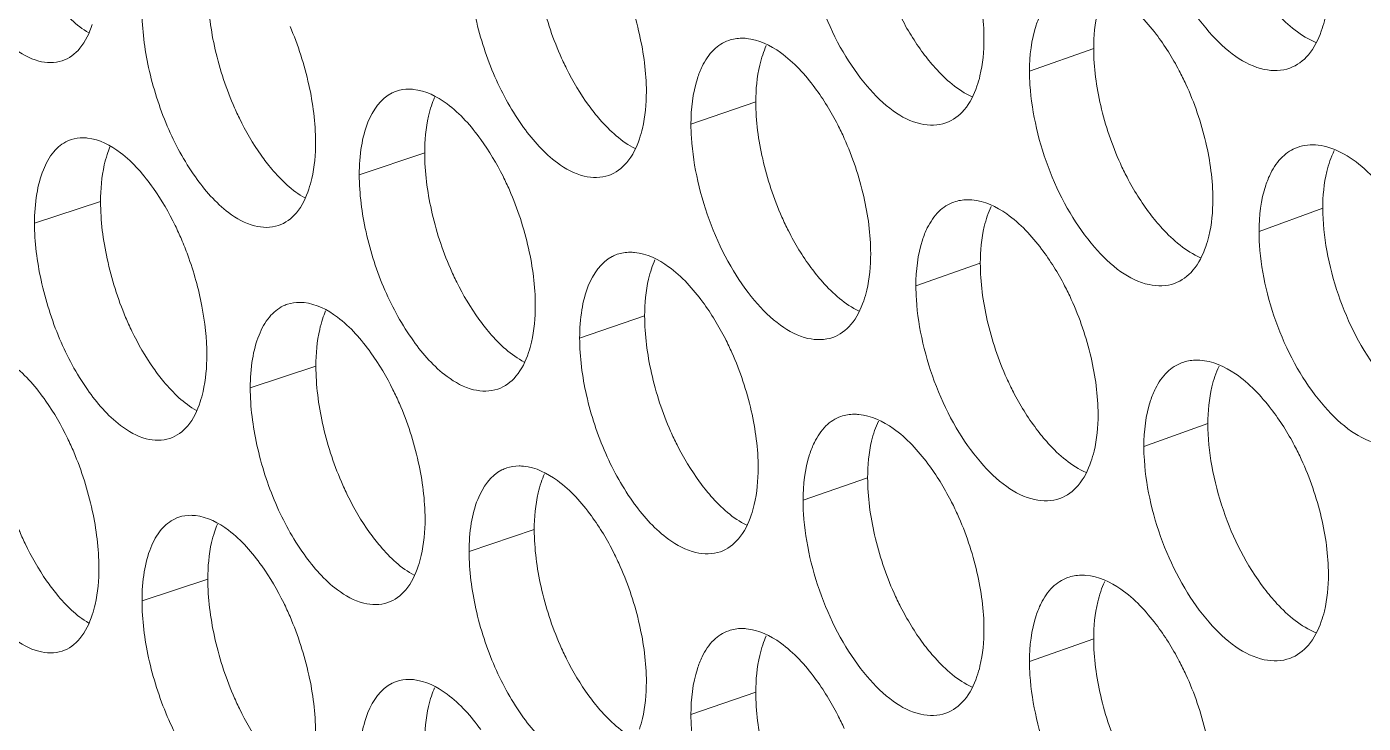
# Model space of a CAD drawing. Header units: millimetres. Extents: x 1177 to 4147, y 93 to 2194.
# Drawn here: x 2508.45 to 2526.29, y 892 to 901.29 of the extents above; entities that cross this region are included whole.
import ezdxf

# ---------------------------------------------------------------- set-up
doc = ezdxf.new("R2010")
doc.units = ezdxf.units.MM
doc.header["$LTSCALE"] = 0.1
doc.layers.get('0').update_dxf_attribs({"lineweight": 13})
doc.layers.add('标注', color=251, linetype='Continuous', lineweight=9)

# ---------------------------------------------------------------- blocks, each defined once
blk = doc.blocks.new('02')
at = {"layer": '标注'}
for p, q in [((4372.971, 878.419), (4371.748, 877.985)), ((4366.53, 877.401), (4365.294, 876.976)), ((4366.53, 877.401), (4365.294, 876.976)), ((4360.218, 876.429), (4358.971, 876.012)), ((4354.039, 875.5), (4352.78, 875.092)), ((4377.338, 875.373), (4376.123, 874.933)), ((4370.81, 874.325), (4369.582, 873.894)), ((4370.81, 874.325), (4369.582, 873.894)), ((4364.411, 873.322), (4363.172, 872.9)), ((4358.144, 872.364), (4356.893, 871.951)), ((4375.148, 871.268), (4373.928, 870.832)), ((4375.148, 871.268), (4373.928, 870.832)), ((4368.662, 870.236), (4367.431, 869.807)), ((4362.307, 869.248), (4361.064, 868.829)), ((4356.084, 868.305), (4354.829, 867.894)), ((4372.971, 867.169), (4371.748, 866.735)), ((4366.53, 866.151), (4365.294, 865.726))]:
    blk.add_line(p, q, dxfattribs=at)
for centre, radius, start, end in [((4359.904, 876.943), 0.699, 108.5345, 115.9025), ((4353.688, 876.045), 0.67, 108.0096, 114.2633), ((4355.89, 875.838), 1.814, 157.2003, 162.034), ((4350.072, 872.425), 5.992, 20.0336, 23.1528), ((4364.121, 873.816), 0.718, 108.8885, 116.9547), ((4357.817, 872.889), 0.689, 108.3587, 115.3644), ((4362.005, 869.752), 0.708, 108.7111, 116.4326), ((4355.745, 868.84), 0.68, 108.1838, 114.818), ((4359.904, 865.693), 0.699, 108.5345, 115.9025)]:
    blk.add_arc(centre, radius, start, end, dxfattribs=at)
for points, knots in [([(4374.063, 880.994), (4374.195, 880.43), (4374.509, 879.626), (4375.131, 878.745), (4375.493, 878.396), (4375.683, 878.264)], [0, 0, 0, 0, 0.538094, 0.785773, 1, 1, 1, 1]), ([(4370.88, 878.598), (4370.88, 878.963), (4370.775, 879.718), (4370.534, 880.439), (4370.373, 880.793)], [0, 0, 0, 0, 0.483972, 1, 1, 1, 1]), ([(4362.307, 880.498), (4362.307, 880.132), (4362.409, 879.377), (4362.643, 878.654), (4362.799, 878.297)], [0, 0, 0, 0, 0.484262, 1, 1, 1, 1]), ([(4362.307, 880.498), (4362.307, 880.132), (4362.409, 879.377), (4362.643, 878.654), (4362.799, 878.297)], [0, 0, 0, 0, 0.484262, 1, 1, 1, 1]), ([(4361.064, 880.079), (4361.064, 879.713), (4361.166, 878.957), (4361.515, 877.88), (4362.038, 876.941), (4362.498, 876.421), (4362.749, 876.237)], [0, 0, 0, 0, 0.254669, 0.526003, 0.783257, 1, 1, 1, 1]), ([(4361.064, 880.079), (4361.064, 879.713), (4361.166, 878.957), (4361.515, 877.88), (4362.038, 876.941), (4362.498, 876.421), (4362.749, 876.237)], [0, 0, 0, 0, 0.254669, 0.526003, 0.783257, 1, 1, 1, 1]), ([(4364.444, 877.595), (4364.444, 877.961), (4364.34, 878.716), (4364.104, 879.438), (4363.947, 879.794)], [0, 0, 0, 0, 0.484088, 1, 1, 1, 1]), ([(4364.444, 877.595), (4364.444, 877.961), (4364.34, 878.716), (4364.104, 879.438), (4363.947, 879.794)], [0, 0, 0, 0, 0.484088, 1, 1, 1, 1]), ([(4367.563, 879.969), (4367.692, 879.405), (4368, 878.599), (4368.609, 877.713), (4368.965, 877.361), (4369.151, 877.228)], [0, 0, 0, 0, 0.539288, 0.786761, 1, 1, 1, 1]), ([(4356.084, 879.555), (4356.084, 879.189), (4356.183, 878.433), (4356.412, 877.708), (4356.565, 877.35)], [0, 0, 0, 0, 0.484378, 1, 1, 1, 1]), ([(4374.16, 878.692), (4373.969, 878.944), (4373.59, 879.358), (4373.059, 879.608), (4372.82, 879.627)], [0, 0, 0, 0, 0.568222, 1, 1, 1, 1]), ([(4377.31, 878.747), (4377.333, 878.812), (4377.418, 879.105), (4377.446, 879.412), (4377.446, 879.647)], [0, 0, 0, 0, 0.228067, 1, 1, 1, 1]), ([(4353.01, 879.523), (4353.072, 879.435), (4353.3, 879.132), (4353.577, 878.857), (4353.813, 878.718)], [0, 0, 0, 0, 0.28193, 1, 1, 1, 1]), ([(4369.165, 879.288), (4369.204, 879.2), (4369.364, 878.866), (4369.558, 878.548), (4369.722, 878.328)], [0, 0, 0, 0, 0.259343, 1, 1, 1, 1]), ([(4373.106, 879.319), (4373.083, 879.254), (4372.999, 878.961), (4372.971, 878.654), (4372.971, 878.419)], [0, 0, 0, 0, 0.227704, 1, 1, 1, 1]), ([(4376.229, 879.368), (4376.303, 879.271), (4376.579, 878.94), (4376.924, 878.651), (4377.209, 878.531)], [0, 0, 0, 0, 0.284248, 1, 1, 1, 1]), ([(4354.829, 879.144), (4354.829, 878.778), (4354.929, 878.022), (4355.269, 876.944), (4355.781, 876.001), (4356.232, 875.478), (4356.479, 875.291)], [0, 0, 0, 0, 0.255252, 0.52708, 0.784259, 1, 1, 1, 1]), ([(4371.968, 879.09), (4371.931, 879.016), (4371.791, 878.664), (4371.748, 878.279), (4371.748, 877.985)], [0, 0, 0, 0, 0.22018, 1, 1, 1, 1]), ([(4353.305, 878.182), (4353.437, 878.225), (4353.698, 878.425), (4353.828, 878.714), (4353.881, 878.876)], [0, 0, 0, 0, 0.448356, 1, 1, 1, 1]), ([(4358.138, 876.637), (4358.138, 877.003), (4358.037, 877.758), (4357.806, 878.482), (4357.651, 878.84)], [0, 0, 0, 0, 0.484204, 1, 1, 1, 1]), ([(4366.013, 878.572), (4365.907, 878.536), (4365.697, 878.398), (4365.563, 878.19), (4365.507, 878.075)], [0, 0, 0, 0, 0.466707, 1, 1, 1, 1]), ([(4366.013, 878.572), (4365.907, 878.536), (4365.697, 878.398), (4365.563, 878.19), (4365.507, 878.075)], [0, 0, 0, 0, 0.466707, 1, 1, 1, 1]), ([(4366.348, 878.61), (4366.319, 878.613), (4366.207, 878.618), (4366.092, 878.6), (4366.013, 878.572)], [0, 0, 0, 0, 0.258691, 1, 1, 1, 1]), ([(4366.348, 878.61), (4366.319, 878.613), (4366.207, 878.618), (4366.092, 878.6), (4366.013, 878.572)], [0, 0, 0, 0, 0.258691, 1, 1, 1, 1]), ([(4367.658, 877.667), (4367.471, 877.918), (4367.104, 878.332), (4366.583, 878.588), (4366.348, 878.61)], [0, 0, 0, 0, 0.570063, 1, 1, 1, 1]), ([(4367.658, 877.667), (4367.471, 877.918), (4367.104, 878.332), (4366.583, 878.588), (4366.348, 878.61)], [0, 0, 0, 0, 0.570063, 1, 1, 1, 1]), ([(4370.746, 877.699), (4370.769, 877.764), (4370.852, 878.057), (4370.88, 878.363), (4370.88, 878.598)], [0, 0, 0, 0, 0.227639, 1, 1, 1, 1]), ([(4374.73, 877.735), (4374.689, 877.823), (4374.525, 878.156), (4374.327, 878.473), (4374.16, 878.692)], [0, 0, 0, 0, 0.259052, 1, 1, 1, 1]), ([(4376.713, 878.045), (4376.848, 878.094), (4377.113, 878.295), (4377.254, 878.585), (4377.31, 878.747)], [0, 0, 0, 0, 0.457514, 1, 1, 1, 1]), ([(4352.372, 878.434), (4352.517, 878.322), (4352.81, 878.148), (4353.164, 878.136), (4353.305, 878.182)], [0, 0, 0, 0, 0.552941, 1, 1, 1, 1]), ([(4362.799, 878.297), (4362.838, 878.209), (4362.995, 877.874), (4363.185, 877.554), (4363.346, 877.333)], [0, 0, 0, 0, 0.259611, 1, 1, 1, 1]), ([(4362.799, 878.297), (4362.838, 878.209), (4362.995, 877.874), (4363.185, 877.554), (4363.346, 877.333)], [0, 0, 0, 0, 0.259611, 1, 1, 1, 1]), ([(4366.661, 878.3), (4366.639, 878.235), (4366.557, 877.942), (4366.53, 877.636), (4366.53, 877.401)], [0, 0, 0, 0, 0.22728, 1, 1, 1, 1]), ([(4366.661, 878.3), (4366.639, 878.235), (4366.557, 877.942), (4366.53, 877.636), (4366.53, 877.401)], [0, 0, 0, 0, 0.22728, 1, 1, 1, 1]), ([(4369.722, 878.328), (4369.793, 878.233), (4370.056, 877.909), (4370.382, 877.622), (4370.654, 877.497)], [0, 0, 0, 0, 0.283758, 1, 1, 1, 1]), ([(4372.971, 878.419), (4372.971, 878.054), (4373.077, 877.298), (4373.319, 876.578), (4373.48, 876.224)], [0, 0, 0, 0, 0.484071, 1, 1, 1, 1]), ([(4375.683, 878.264), (4375.845, 878.152), (4376.176, 877.983), (4376.559, 877.989), (4376.713, 878.045)], [0, 0, 0, 0, 0.547253, 1, 1, 1, 1]), ([(4365.507, 878.075), (4365.471, 878.001), (4365.335, 877.65), (4365.294, 877.269), (4365.294, 876.976)], [0, 0, 0, 0, 0.219714, 1, 1, 1, 1]), ([(4365.507, 878.075), (4365.471, 878.001), (4365.335, 877.65), (4365.294, 877.269), (4365.294, 876.976)], [0, 0, 0, 0, 0.219714, 1, 1, 1, 1]), ([(4371.748, 877.985), (4371.748, 877.898), (4371.761, 877.532), (4371.819, 877.169), (4371.882, 876.897)], [0, 0, 0, 0, 0.237569, 1, 1, 1, 1]), ([(4359.598, 877.572), (4359.381, 877.466), (4359.133, 877.096), (4358.996, 876.537), (4358.971, 876.194), (4358.971, 876.012)], [0, 0, 0, 0, 0.415426, 0.686428, 1, 1, 1, 1]), ([(4360.004, 877.639), (4359.976, 877.642), (4359.867, 877.647), (4359.758, 877.631), (4359.681, 877.606)], [0, 0, 0, 0, 0.258783, 1, 1, 1, 1]), ([(4361.287, 876.686), (4361.104, 876.938), (4360.746, 877.353), (4360.235, 877.615), (4360.004, 877.639)], [0, 0, 0, 0, 0.572175, 1, 1, 1, 1]), ([(4364.312, 876.697), (4364.334, 876.762), (4364.416, 877.055), (4364.444, 877.361), (4364.444, 877.595)], [0, 0, 0, 0, 0.227216, 1, 1, 1, 1]), ([(4364.312, 876.697), (4364.334, 876.762), (4364.416, 877.055), (4364.444, 877.361), (4364.444, 877.595)], [0, 0, 0, 0, 0.227216, 1, 1, 1, 1]), ([(4368.216, 876.705), (4368.177, 876.793), (4368.016, 877.127), (4367.822, 877.446), (4367.658, 877.667)], [0, 0, 0, 0, 0.259321, 1, 1, 1, 1]), ([(4368.216, 876.705), (4368.177, 876.793), (4368.016, 877.127), (4367.822, 877.446), (4367.658, 877.667)], [0, 0, 0, 0, 0.259321, 1, 1, 1, 1]), ([(4370.154, 876.999), (4370.289, 877.047), (4370.553, 877.247), (4370.691, 877.537), (4370.746, 877.699)], [0, 0, 0, 0, 0.455161, 1, 1, 1, 1]), ([(4375.243, 875.542), (4375.243, 875.907), (4375.137, 876.662), (4374.892, 877.381), (4374.73, 877.735)], [0, 0, 0, 0, 0.483896, 1, 1, 1, 1]), ([(4356.565, 877.35), (4356.603, 877.262), (4356.757, 876.926), (4356.943, 876.605), (4357.101, 876.382)], [0, 0, 0, 0, 0.259878, 1, 1, 1, 1]), ([(4360.347, 877.327), (4360.325, 877.262), (4360.245, 876.969), (4360.218, 876.663), (4360.218, 876.429)], [0, 0, 0, 0, 0.22686, 1, 1, 1, 1]), ([(4363.346, 877.333), (4363.413, 877.24), (4363.663, 876.924), (4363.971, 876.641), (4364.229, 876.51)], [0, 0, 0, 0, 0.283164, 1, 1, 1, 1]), ([(4363.346, 877.333), (4363.413, 877.24), (4363.663, 876.924), (4363.971, 876.641), (4364.229, 876.51)], [0, 0, 0, 0, 0.283164, 1, 1, 1, 1]), ([(4366.53, 877.401), (4366.53, 877.036), (4366.633, 876.28), (4366.87, 875.558), (4367.028, 875.202)], [0, 0, 0, 0, 0.484186, 1, 1, 1, 1]), ([(4366.53, 877.401), (4366.53, 877.036), (4366.633, 876.28), (4366.87, 875.558), (4367.028, 875.202)], [0, 0, 0, 0, 0.484186, 1, 1, 1, 1]), ([(4369.151, 877.228), (4369.309, 877.115), (4369.629, 876.945), (4370.004, 876.946), (4370.154, 876.999)], [0, 0, 0, 0, 0.548694, 1, 1, 1, 1]), ([(4365.294, 876.976), (4365.294, 876.889), (4365.307, 876.523), (4365.364, 876.159), (4365.426, 875.887)], [0, 0, 0, 0, 0.237501, 1, 1, 1, 1]), ([(4365.294, 876.976), (4365.294, 876.889), (4365.307, 876.523), (4365.364, 876.159), (4365.426, 875.887)], [0, 0, 0, 0, 0.237501, 1, 1, 1, 1]), ([(4371.882, 876.897), (4372.013, 876.333), (4372.325, 875.529), (4372.943, 874.646), (4373.303, 874.295), (4373.491, 874.164)], [0, 0, 0, 0, 0.538492, 0.786102, 1, 1, 1, 1]), ([(4353.413, 876.656), (4353.311, 876.61), (4353.114, 876.448), (4352.922, 876.087), (4352.804, 875.622), (4352.78, 875.277), (4352.78, 875.092)], [0, 0, 0, 0, 0.190641, 0.415947, 0.685903, 1, 1, 1, 1]), ([(4353.791, 876.712), (4353.764, 876.715), (4353.66, 876.721), (4353.554, 876.707), (4353.481, 876.683)], [0, 0, 0, 0, 0.25889, 1, 1, 1, 1]), ([(4355.047, 875.75), (4354.868, 876.003), (4354.52, 876.418), (4354.018, 876.686), (4353.791, 876.712)], [0, 0, 0, 0, 0.574346, 1, 1, 1, 1]), ([(4358.009, 875.74), (4358.031, 875.805), (4358.111, 876.097), (4358.138, 876.403), (4358.138, 876.637)], [0, 0, 0, 0, 0.226796, 1, 1, 1, 1]), ([(4361.834, 875.721), (4361.795, 875.809), (4361.638, 876.144), (4361.447, 876.464), (4361.287, 876.686)], [0, 0, 0, 0, 0.259589, 1, 1, 1, 1]), ([(4363.726, 875.999), (4363.86, 876.045), (4364.123, 876.245), (4364.258, 876.535), (4364.312, 876.697)], [0, 0, 0, 0, 0.452702, 1, 1, 1, 1]), ([(4363.726, 875.999), (4363.86, 876.045), (4364.123, 876.245), (4364.258, 876.535), (4364.312, 876.697)], [0, 0, 0, 0, 0.452702, 1, 1, 1, 1]), ([(4368.72, 874.509), (4368.72, 874.874), (4368.616, 875.629), (4368.376, 876.35), (4368.216, 876.705)], [0, 0, 0, 0, 0.484011, 1, 1, 1, 1]), ([(4368.72, 874.509), (4368.72, 874.874), (4368.616, 875.629), (4368.376, 876.35), (4368.216, 876.705)], [0, 0, 0, 0, 0.484011, 1, 1, 1, 1]), ([(4376.855, 876.534), (4376.749, 876.496), (4376.54, 876.359), (4376.404, 876.155), (4376.347, 876.042)], [0, 0, 0, 0, 0.470447, 1, 1, 1, 1]), ([(4378.566, 875.652), (4378.435, 875.821), (4378.17, 876.118), (4377.724, 876.446), (4377.275, 876.604), (4376.979, 876.579), (4376.855, 876.534)], [0, 0, 0, 0, 0.313876, 0.582158, 0.805693, 1, 1, 1, 1]), ([(4354.165, 876.397), (4354.143, 876.332), (4354.065, 876.039), (4354.039, 875.734), (4354.039, 875.5)], [0, 0, 0, 0, 0.226444, 1, 1, 1, 1]), ([(4357.101, 876.382), (4357.164, 876.293), (4357.401, 875.984), (4357.691, 875.705), (4357.935, 875.57)], [0, 0, 0, 0, 0.282461, 1, 1, 1, 1]), ([(4360.218, 876.429), (4360.218, 876.063), (4360.319, 875.307), (4360.551, 874.584), (4360.707, 874.226)], [0, 0, 0, 0, 0.484301, 1, 1, 1, 1]), ([(4362.749, 876.237), (4362.902, 876.125), (4363.212, 875.953), (4363.579, 875.949), (4363.726, 875.999)], [0, 0, 0, 0, 0.550215, 1, 1, 1, 1]), ([(4362.749, 876.237), (4362.902, 876.125), (4363.212, 875.953), (4363.579, 875.949), (4363.726, 875.999)], [0, 0, 0, 0, 0.550215, 1, 1, 1, 1]), ([(4373.48, 876.224), (4373.52, 876.136), (4373.683, 875.803), (4373.88, 875.485), (4374.046, 875.266)], [0, 0, 0, 0, 0.259163, 1, 1, 1, 1]), ([(4377.474, 876.274), (4377.451, 876.208), (4377.366, 875.915), (4377.338, 875.608), (4377.338, 875.373)], [0, 0, 0, 0, 0.227989, 1, 1, 1, 1]), ([(4358.971, 876.012), (4358.971, 875.646), (4359.072, 874.89), (4359.418, 873.813), (4359.938, 872.873), (4360.395, 872.352), (4360.644, 872.167)], [0, 0, 0, 0, 0.254863, 0.526363, 0.783591, 1, 1, 1, 1]), ([(4376.347, 876.042), (4376.309, 875.967), (4376.166, 875.615), (4376.123, 875.229), (4376.123, 874.933)], [0, 0, 0, 0, 0.220518, 1, 1, 1, 1]), ([(4355.582, 874.781), (4355.544, 874.869), (4355.391, 875.205), (4355.204, 875.527), (4355.047, 875.75)], [0, 0, 0, 0, 0.259857, 1, 1, 1, 1]), ([(4357.429, 875.044), (4357.562, 875.088), (4357.824, 875.288), (4357.956, 875.578), (4358.009, 875.74)], [0, 0, 0, 0, 0.450132, 1, 1, 1, 1]), ([(4362.327, 873.521), (4362.327, 873.886), (4362.225, 874.642), (4361.99, 875.364), (4361.834, 875.721)], [0, 0, 0, 0, 0.484127, 1, 1, 1, 1]), ([(4365.426, 875.887), (4365.554, 875.323), (4365.859, 874.517), (4366.464, 873.629), (4366.817, 873.276), (4367.003, 873.143)], [0, 0, 0, 0, 0.539686, 0.787091, 1, 1, 1, 1]), ([(4365.426, 875.887), (4365.554, 875.323), (4365.859, 874.517), (4366.464, 873.629), (4366.817, 873.276), (4367.003, 873.143)], [0, 0, 0, 0, 0.539686, 0.787091, 1, 1, 1, 1]), ([(4354.039, 875.5), (4354.039, 875.134), (4354.138, 874.378), (4354.365, 873.653), (4354.517, 873.294)], [0, 0, 0, 0, 0.484416, 1, 1, 1, 1]), ([(4370.307, 875.492), (4370.2, 875.454), (4369.991, 875.318), (4369.857, 875.111), (4369.8, 874.997)], [0, 0, 0, 0, 0.468263, 1, 1, 1, 1]), ([(4370.307, 875.492), (4370.2, 875.454), (4369.991, 875.318), (4369.857, 875.111), (4369.8, 874.997)], [0, 0, 0, 0, 0.468263, 1, 1, 1, 1]), ([(4370.651, 875.533), (4370.621, 875.535), (4370.505, 875.54), (4370.388, 875.52), (4370.307, 875.492)], [0, 0, 0, 0, 0.258637, 1, 1, 1, 1]), ([(4370.651, 875.533), (4370.621, 875.535), (4370.505, 875.54), (4370.388, 875.52), (4370.307, 875.492)], [0, 0, 0, 0, 0.258637, 1, 1, 1, 1]), ([(4371.978, 874.595), (4371.789, 874.846), (4371.414, 875.26), (4370.888, 875.512), (4370.651, 875.533)], [0, 0, 0, 0, 0.568686, 1, 1, 1, 1]), ([(4371.978, 874.595), (4371.789, 874.846), (4371.414, 875.26), (4370.888, 875.512), (4370.651, 875.533)], [0, 0, 0, 0, 0.568686, 1, 1, 1, 1]), ([(4375.108, 874.642), (4375.131, 874.708), (4375.215, 875), (4375.243, 875.307), (4375.243, 875.542)], [0, 0, 0, 0, 0.227924, 1, 1, 1, 1]), ([(4356.479, 875.291), (4356.627, 875.179), (4356.927, 875.005), (4357.286, 874.997), (4357.429, 875.044)], [0, 0, 0, 0, 0.551821, 1, 1, 1, 1]), ([(4367.028, 875.202), (4367.067, 875.115), (4367.227, 874.78), (4367.419, 874.462), (4367.582, 874.241)], [0, 0, 0, 0, 0.259432, 1, 1, 1, 1]), ([(4367.028, 875.202), (4367.067, 875.115), (4367.227, 874.78), (4367.419, 874.462), (4367.582, 874.241)], [0, 0, 0, 0, 0.259432, 1, 1, 1, 1]), ([(4370.943, 875.224), (4370.921, 875.159), (4370.838, 874.866), (4370.81, 874.56), (4370.81, 874.325)], [0, 0, 0, 0, 0.227562, 1, 1, 1, 1]), ([(4370.943, 875.224), (4370.921, 875.159), (4370.838, 874.866), (4370.81, 874.56), (4370.81, 874.325)], [0, 0, 0, 0, 0.227562, 1, 1, 1, 1]), ([(4374.046, 875.266), (4374.119, 875.17), (4374.391, 874.841), (4374.729, 874.553), (4375.01, 874.431)], [0, 0, 0, 0, 0.284096, 1, 1, 1, 1]), ([(4377.338, 875.373), (4377.338, 875.103), (4377.398, 874.541), (4377.685, 873.452), (4378.082, 872.673), (4378.426, 872.225)], [0, 0, 0, 0, 0.240288, 0.498123, 1, 1, 1, 1]), ([(4352.78, 875.092), (4352.78, 874.726), (4352.879, 873.97), (4353.217, 872.892), (4353.725, 871.948), (4354.173, 871.423), (4354.418, 871.235)], [0, 0, 0, 0, 0.255445, 0.527438, 0.784592, 1, 1, 1, 1]), ([(4369.8, 874.997), (4369.763, 874.922), (4369.624, 874.571), (4369.582, 874.187), (4369.582, 873.894)], [0, 0, 0, 0, 0.220019, 1, 1, 1, 1]), ([(4369.8, 874.997), (4369.763, 874.922), (4369.624, 874.571), (4369.582, 874.187), (4369.582, 873.894)], [0, 0, 0, 0, 0.220019, 1, 1, 1, 1]), ([(4376.123, 874.933), (4376.123, 874.846), (4376.136, 874.481), (4376.195, 874.117), (4376.259, 873.846)], [0, 0, 0, 0, 0.237616, 1, 1, 1, 1]), ([(4356.065, 872.577), (4356.065, 872.89), (4355.991, 873.537), (4355.817, 874.163), (4355.702, 874.478)], [0, 0, 0, 0, 0.482715, 1, 1, 1, 1]), ([(4363.795, 874.456), (4363.579, 874.346), (4363.334, 873.977), (4363.197, 873.42), (4363.172, 873.08), (4363.172, 872.9)], [0, 0, 0, 0, 0.417976, 0.688317, 1, 1, 1, 1]), ([(4364.219, 874.531), (4364.19, 874.534), (4364.079, 874.539), (4363.966, 874.522), (4363.888, 874.495)], [0, 0, 0, 0, 0.25872, 1, 1, 1, 1]), ([(4365.52, 873.585), (4365.334, 873.836), (4364.97, 874.251), (4364.453, 874.509), (4364.219, 874.531)], [0, 0, 0, 0, 0.570761, 1, 1, 1, 1]), ([(4368.587, 873.61), (4368.61, 873.675), (4368.692, 873.968), (4368.72, 874.274), (4368.72, 874.509)], [0, 0, 0, 0, 0.227498, 1, 1, 1, 1]), ([(4368.587, 873.61), (4368.61, 873.675), (4368.692, 873.968), (4368.72, 874.274), (4368.72, 874.509)], [0, 0, 0, 0, 0.227498, 1, 1, 1, 1]), ([(4372.544, 873.637), (4372.504, 873.724), (4372.341, 874.058), (4372.144, 874.376), (4371.978, 874.595)], [0, 0, 0, 0, 0.259142, 1, 1, 1, 1]), ([(4372.544, 873.637), (4372.504, 873.724), (4372.341, 874.058), (4372.144, 874.376), (4371.978, 874.595)], [0, 0, 0, 0, 0.259142, 1, 1, 1, 1]), ([(4374.512, 873.941), (4374.648, 873.99), (4374.912, 874.191), (4375.052, 874.481), (4375.108, 874.642)], [0, 0, 0, 0, 0.456741, 1, 1, 1, 1]), ([(4360.707, 874.226), (4360.745, 874.138), (4360.901, 873.803), (4361.09, 873.483), (4361.249, 873.261)], [0, 0, 0, 0, 0.2597, 1, 1, 1, 1]), ([(4364.542, 874.221), (4364.52, 874.156), (4364.438, 873.863), (4364.411, 873.557), (4364.411, 873.322)], [0, 0, 0, 0, 0.22714, 1, 1, 1, 1]), ([(4367.582, 874.241), (4367.652, 874.147), (4367.911, 873.826), (4368.231, 873.54), (4368.498, 873.413)], [0, 0, 0, 0, 0.283571, 1, 1, 1, 1]), ([(4367.582, 874.241), (4367.652, 874.147), (4367.911, 873.826), (4368.231, 873.54), (4368.498, 873.413)], [0, 0, 0, 0, 0.283571, 1, 1, 1, 1]), ([(4370.81, 874.325), (4370.81, 873.959), (4370.914, 873.204), (4371.155, 872.483), (4371.315, 872.128)], [0, 0, 0, 0, 0.484109, 1, 1, 1, 1]), ([(4370.81, 874.325), (4370.81, 873.959), (4370.914, 873.204), (4371.155, 872.483), (4371.315, 872.128)], [0, 0, 0, 0, 0.484109, 1, 1, 1, 1]), ([(4373.491, 874.164), (4373.652, 874.051), (4373.979, 873.881), (4374.36, 873.887), (4374.512, 873.941)], [0, 0, 0, 0, 0.547725, 1, 1, 1, 1]), ([(4369.582, 873.894), (4369.582, 873.807), (4369.595, 873.441), (4369.653, 873.077), (4369.716, 872.805)], [0, 0, 0, 0, 0.237546, 1, 1, 1, 1]), ([(4369.582, 873.894), (4369.582, 873.807), (4369.595, 873.441), (4369.653, 873.077), (4369.716, 872.805)], [0, 0, 0, 0, 0.237546, 1, 1, 1, 1]), ([(4376.259, 873.846), (4376.391, 873.282), (4376.708, 872.478), (4377.334, 871.599), (4377.698, 871.251), (4377.889, 871.12)], [0, 0, 0, 0, 0.537696, 0.785444, 1, 1, 1, 1]), ([(4357.522, 873.512), (4357.42, 873.463), (4357.225, 873.299), (4357.034, 872.938), (4356.916, 872.476), (4356.893, 872.134), (4356.893, 871.951)], [0, 0, 0, 0, 0.192296, 0.418401, 0.687759, 1, 1, 1, 1]), ([(4357.918, 873.575), (4357.89, 873.578), (4357.784, 873.584), (4357.675, 873.568), (4357.6, 873.543)], [0, 0, 0, 0, 0.258817, 1, 1, 1, 1]), ([(4359.192, 872.619), (4359.011, 872.871), (4358.656, 873.287), (4358.148, 873.551), (4357.918, 873.575)], [0, 0, 0, 0, 0.572892, 1, 1, 1, 1]), ([(4362.197, 872.623), (4362.219, 872.688), (4362.3, 872.981), (4362.327, 873.286), (4362.327, 873.521)], [0, 0, 0, 0, 0.227075, 1, 1, 1, 1]), ([(4366.074, 872.622), (4366.035, 872.71), (4365.876, 873.045), (4365.683, 873.364), (4365.52, 873.585)], [0, 0, 0, 0, 0.25941, 1, 1, 1, 1]), ([(4367.997, 872.911), (4368.131, 872.958), (4368.395, 873.158), (4368.532, 873.448), (4368.587, 873.61)], [0, 0, 0, 0, 0.454353, 1, 1, 1, 1]), ([(4367.997, 872.911), (4368.131, 872.958), (4368.395, 873.158), (4368.532, 873.448), (4368.587, 873.61)], [0, 0, 0, 0, 0.454353, 1, 1, 1, 1]), ([(4373.055, 871.442), (4373.055, 871.808), (4372.949, 872.562), (4372.706, 873.282), (4372.544, 873.637)], [0, 0, 0, 0, 0.483934, 1, 1, 1, 1]), ([(4373.055, 871.442), (4373.055, 871.808), (4372.949, 872.562), (4372.706, 873.282), (4372.544, 873.637)], [0, 0, 0, 0, 0.483934, 1, 1, 1, 1]), ([(4354.517, 873.294), (4354.554, 873.206), (4354.707, 872.87), (4354.891, 872.549), (4355.048, 872.325)], [0, 0, 0, 0, 0.259967, 1, 1, 1, 1]), ([(4358.272, 873.262), (4358.25, 873.197), (4358.17, 872.904), (4358.144, 872.599), (4358.144, 872.364)], [0, 0, 0, 0, 0.226721, 1, 1, 1, 1]), ([(4361.249, 873.261), (4361.316, 873.17), (4361.561, 872.856), (4361.863, 872.574), (4362.117, 872.442)], [0, 0, 0, 0, 0.282942, 1, 1, 1, 1]), ([(4364.411, 873.322), (4364.411, 872.956), (4364.514, 872.201), (4364.749, 871.478), (4364.907, 871.122)], [0, 0, 0, 0, 0.484224, 1, 1, 1, 1]), ([(4367.003, 873.143), (4367.159, 873.03), (4367.475, 872.859), (4367.848, 872.859), (4367.997, 872.911)], [0, 0, 0, 0, 0.549192, 1, 1, 1, 1]), ([(4367.003, 873.143), (4367.159, 873.03), (4367.475, 872.859), (4367.848, 872.859), (4367.997, 872.911)], [0, 0, 0, 0, 0.549192, 1, 1, 1, 1]), ([(4352.996, 871.698), (4352.819, 871.951), (4352.475, 872.366), (4351.975, 872.636), (4351.749, 872.662)], [0, 0, 0, 0, 0.575082, 1, 1, 1, 1]), ([(4363.172, 872.9), (4363.172, 872.534), (4363.275, 871.778), (4363.626, 870.702), (4364.153, 869.764), (4364.616, 869.246), (4364.869, 869.062)], [0, 0, 0, 0, 0.254475, 0.525644, 0.782923, 1, 1, 1, 1]), ([(4369.716, 872.805), (4369.845, 872.241), (4370.155, 871.436), (4370.769, 870.552), (4371.126, 870.201), (4371.314, 870.068)], [0, 0, 0, 0, 0.53889, 0.786432, 1, 1, 1, 1]), ([(4369.716, 872.805), (4369.845, 872.241), (4370.155, 871.436), (4370.769, 870.552), (4371.126, 870.201), (4371.314, 870.068)], [0, 0, 0, 0, 0.53889, 0.786432, 1, 1, 1, 1]), ([(4355.938, 871.681), (4355.959, 871.746), (4356.039, 872.038), (4356.065, 872.343), (4356.065, 872.577)], [0, 0, 0, 0, 0.226657, 1, 1, 1, 1]), ([(4359.735, 871.653), (4359.697, 871.741), (4359.541, 872.076), (4359.352, 872.397), (4359.192, 872.619)], [0, 0, 0, 0, 0.259679, 1, 1, 1, 1]), ([(4361.612, 871.926), (4361.746, 871.971), (4362.008, 872.171), (4362.143, 872.461), (4362.197, 872.623)], [0, 0, 0, 0, 0.451858, 1, 1, 1, 1]), ([(4366.575, 870.424), (4366.575, 870.79), (4366.471, 871.545), (4366.233, 872.266), (4366.074, 872.622)], [0, 0, 0, 0, 0.484049, 1, 1, 1, 1]), ([(4374.658, 872.432), (4374.552, 872.393), (4374.343, 872.257), (4374.208, 872.052), (4374.15, 871.938)], [0, 0, 0, 0, 0.469738, 1, 1, 1, 1]), ([(4374.658, 872.432), (4374.552, 872.393), (4374.343, 872.257), (4374.208, 872.052), (4374.15, 871.938)], [0, 0, 0, 0, 0.469738, 1, 1, 1, 1]), ([(4374.992, 872.477), (4374.963, 872.479), (4374.85, 872.48), (4374.737, 872.46), (4374.658, 872.432)], [0, 0, 0, 0, 0.257824, 1, 1, 1, 1]), ([(4374.992, 872.477), (4374.963, 872.479), (4374.85, 872.48), (4374.737, 872.46), (4374.658, 872.432)], [0, 0, 0, 0, 0.257824, 1, 1, 1, 1]), ([(4376.356, 871.545), (4376.161, 871.798), (4375.776, 872.216), (4375.235, 872.462), (4374.992, 872.477)], [0, 0, 0, 0, 0.568444, 1, 1, 1, 1]), ([(4376.356, 871.545), (4376.161, 871.798), (4375.776, 872.216), (4375.235, 872.462), (4374.992, 872.477)], [0, 0, 0, 0, 0.568444, 1, 1, 1, 1]), ([(4355.048, 872.325), (4355.111, 872.236), (4355.343, 871.931), (4355.627, 871.654), (4355.867, 871.517)], [0, 0, 0, 0, 0.282202, 1, 1, 1, 1]), ([(4358.144, 872.364), (4358.144, 871.998), (4358.244, 871.243), (4358.474, 870.519), (4358.629, 870.161)], [0, 0, 0, 0, 0.484339, 1, 1, 1, 1]), ([(4360.644, 872.167), (4360.796, 872.054), (4361.102, 871.882), (4361.467, 871.877), (4361.612, 871.926)], [0, 0, 0, 0, 0.550741, 1, 1, 1, 1]), ([(4375.283, 872.169), (4375.26, 872.103), (4375.176, 871.81), (4375.148, 871.503), (4375.148, 871.268)], [0, 0, 0, 0, 0.227846, 1, 1, 1, 1]), ([(4375.283, 872.169), (4375.26, 872.103), (4375.176, 871.81), (4375.148, 871.503), (4375.148, 871.268)], [0, 0, 0, 0, 0.227846, 1, 1, 1, 1]), ([(4356.893, 871.951), (4356.893, 871.585), (4356.993, 870.829), (4357.336, 869.751), (4357.852, 868.809), (4358.306, 868.287), (4358.554, 868.101)], [0, 0, 0, 0, 0.255058, 0.526721, 0.783925, 1, 1, 1, 1]), ([(4371.315, 872.128), (4371.355, 872.041), (4371.516, 871.707), (4371.712, 871.389), (4371.877, 871.17)], [0, 0, 0, 0, 0.259253, 1, 1, 1, 1]), ([(4371.315, 872.128), (4371.355, 872.041), (4371.516, 871.707), (4371.712, 871.389), (4371.877, 871.17)], [0, 0, 0, 0, 0.259253, 1, 1, 1, 1]), ([(4374.15, 871.938), (4374.113, 871.864), (4373.971, 871.512), (4373.928, 871.126), (4373.928, 870.832)], [0, 0, 0, 0, 0.220347, 1, 1, 1, 1]), ([(4374.15, 871.938), (4374.113, 871.864), (4373.971, 871.512), (4373.928, 871.126), (4373.928, 870.832)], [0, 0, 0, 0, 0.220347, 1, 1, 1, 1]), ([(4353.528, 870.728), (4353.49, 870.816), (4353.338, 871.152), (4353.153, 871.474), (4352.996, 871.698)], [0, 0, 0, 0, 0.259945, 1, 1, 1, 1]), ([(4355.359, 870.986), (4355.492, 871.029), (4355.754, 871.229), (4355.884, 871.519), (4355.938, 871.681)], [0, 0, 0, 0, 0.449251, 1, 1, 1, 1]), ([(4360.225, 869.451), (4360.225, 869.817), (4360.123, 870.572), (4359.891, 871.296), (4359.735, 871.653)], [0, 0, 0, 0, 0.484165, 1, 1, 1, 1]), ([(4368.153, 871.405), (4368.046, 871.368), (4367.837, 871.23), (4367.703, 871.023), (4367.646, 870.908)], [0, 0, 0, 0, 0.467496, 1, 1, 1, 1]), ([(4368.492, 871.444), (4368.463, 871.446), (4368.349, 871.451), (4368.233, 871.433), (4368.153, 871.405)], [0, 0, 0, 0, 0.258663, 1, 1, 1, 1]), ([(4369.811, 870.504), (4369.623, 870.754), (4369.252, 871.169), (4368.729, 871.423), (4368.492, 871.444)], [0, 0, 0, 0, 0.569371, 1, 1, 1, 1]), ([(4372.92, 870.543), (4372.943, 870.608), (4373.026, 870.901), (4373.055, 871.208), (4373.055, 871.442)], [0, 0, 0, 0, 0.227782, 1, 1, 1, 1]), ([(4372.92, 870.543), (4372.943, 870.608), (4373.026, 870.901), (4373.055, 871.208), (4373.055, 871.442)], [0, 0, 0, 0, 0.227782, 1, 1, 1, 1]), ([(4376.929, 870.589), (4376.889, 870.676), (4376.724, 871.009), (4376.524, 871.326), (4376.356, 871.545)], [0, 0, 0, 0, 0.258962, 1, 1, 1, 1]), ([(4376.929, 870.589), (4376.889, 870.676), (4376.724, 871.009), (4376.524, 871.326), (4376.356, 871.545)], [0, 0, 0, 0, 0.258962, 1, 1, 1, 1]), ([(4354.418, 871.235), (4354.565, 871.123), (4354.861, 870.949), (4355.217, 870.939), (4355.359, 870.986)], [0, 0, 0, 0, 0.552376, 1, 1, 1, 1]), ([(4364.907, 871.122), (4364.945, 871.034), (4365.103, 870.7), (4365.295, 870.381), (4365.457, 870.16)], [0, 0, 0, 0, 0.259522, 1, 1, 1, 1]), ([(4368.795, 871.135), (4368.772, 871.07), (4368.69, 870.777), (4368.662, 870.47), (4368.662, 870.236)], [0, 0, 0, 0, 0.227421, 1, 1, 1, 1]), ([(4371.877, 871.17), (4371.949, 871.074), (4372.216, 870.748), (4372.548, 870.46), (4372.825, 870.336)], [0, 0, 0, 0, 0.283932, 1, 1, 1, 1]), ([(4371.877, 871.17), (4371.949, 871.074), (4372.216, 870.748), (4372.548, 870.46), (4372.825, 870.336)], [0, 0, 0, 0, 0.283932, 1, 1, 1, 1]), ([(4375.148, 871.268), (4375.148, 870.998), (4375.207, 870.437), (4375.492, 869.347), (4375.886, 868.567), (4376.229, 868.118)], [0, 0, 0, 0, 0.240361, 0.498273, 1, 1, 1, 1]), ([(4375.148, 871.268), (4375.148, 870.998), (4375.207, 870.437), (4375.492, 869.347), (4375.886, 868.567), (4376.229, 868.118)], [0, 0, 0, 0, 0.240361, 0.498273, 1, 1, 1, 1]), ([(4367.646, 870.908), (4367.61, 870.834), (4367.472, 870.483), (4367.431, 870.1), (4367.431, 869.807)], [0, 0, 0, 0, 0.219864, 1, 1, 1, 1]), ([(4377.889, 871.12), (4378.053, 871.008), (4378.387, 870.839), (4378.773, 870.847), (4378.928, 870.904)], [0, 0, 0, 0, 0.54679, 1, 1, 1, 1]), ([(4354.007, 868.523), (4354.007, 868.889), (4353.908, 869.644), (4353.68, 870.369), (4353.528, 870.728)], [0, 0, 0, 0, 0.484282, 1, 1, 1, 1]), ([(4373.928, 870.832), (4373.928, 870.745), (4373.941, 870.379), (4374, 870.015), (4374.063, 869.744)], [0, 0, 0, 0, 0.237593, 1, 1, 1, 1]), ([(4373.928, 870.832), (4373.928, 870.745), (4373.941, 870.379), (4374, 870.015), (4374.063, 869.744)], [0, 0, 0, 0, 0.237593, 1, 1, 1, 1]), ([(4361.689, 870.386), (4361.473, 870.279), (4361.227, 869.909), (4361.089, 869.351), (4361.064, 869.01), (4361.064, 868.829)], [0, 0, 0, 0, 0.41671, 0.687379, 1, 1, 1, 1]), ([(4362.104, 870.457), (4362.076, 870.46), (4361.966, 870.466), (4361.855, 870.449), (4361.778, 870.423)], [0, 0, 0, 0, 0.258751, 1, 1, 1, 1]), ([(4363.396, 869.508), (4363.212, 869.76), (4362.851, 870.174), (4362.336, 870.435), (4362.104, 870.457)], [0, 0, 0, 0, 0.571465, 1, 1, 1, 1]), ([(4366.443, 869.526), (4366.465, 869.591), (4366.547, 869.884), (4366.575, 870.19), (4366.575, 870.424)], [0, 0, 0, 0, 0.227356, 1, 1, 1, 1]), ([(4370.373, 869.543), (4370.333, 869.631), (4370.172, 869.965), (4369.976, 870.283), (4369.811, 870.504)], [0, 0, 0, 0, 0.259231, 1, 1, 1, 1]), ([(4372.326, 869.843), (4372.461, 869.891), (4372.725, 870.091), (4372.864, 870.382), (4372.92, 870.543)], [0, 0, 0, 0, 0.455957, 1, 1, 1, 1]), ([(4372.326, 869.843), (4372.461, 869.891), (4372.725, 870.091), (4372.864, 870.382), (4372.92, 870.543)], [0, 0, 0, 0, 0.455957, 1, 1, 1, 1]), ([(4377.446, 868.397), (4377.446, 868.762), (4377.339, 869.516), (4377.093, 870.235), (4376.929, 870.589)], [0, 0, 0, 0, 0.483858, 1, 1, 1, 1]), ([(4377.446, 868.397), (4377.446, 868.762), (4377.339, 869.516), (4377.093, 870.235), (4376.929, 870.589)], [0, 0, 0, 0, 0.483858, 1, 1, 1, 1]), ([(4358.629, 870.161), (4358.667, 870.073), (4358.821, 869.737), (4359.009, 869.417), (4359.168, 869.194)], [0, 0, 0, 0, 0.259789, 1, 1, 1, 1]), ([(4362.437, 870.146), (4362.415, 870.081), (4362.334, 869.788), (4362.307, 869.483), (4362.307, 869.248)], [0, 0, 0, 0, 0.227, 1, 1, 1, 1]), ([(4365.457, 870.16), (4365.525, 870.066), (4365.779, 869.747), (4366.093, 869.463), (4366.356, 869.334)], [0, 0, 0, 0, 0.283373, 1, 1, 1, 1]), ([(4368.662, 870.236), (4368.662, 869.87), (4368.766, 869.115), (4369.005, 868.393), (4369.165, 868.038)], [0, 0, 0, 0, 0.484147, 1, 1, 1, 1]), ([(4371.314, 870.068), (4371.473, 869.956), (4371.797, 869.786), (4372.175, 869.789), (4372.326, 869.843)], [0, 0, 0, 0, 0.548205, 1, 1, 1, 1]), ([(4371.314, 870.068), (4371.473, 869.956), (4371.797, 869.786), (4372.175, 869.789), (4372.326, 869.843)], [0, 0, 0, 0, 0.548205, 1, 1, 1, 1]), ([(4367.431, 869.807), (4367.431, 869.72), (4367.444, 869.354), (4367.501, 868.991), (4367.563, 868.719)], [0, 0, 0, 0, 0.237523, 1, 1, 1, 1]), ([(4374.063, 869.744), (4374.195, 869.18), (4374.509, 868.376), (4375.131, 867.495), (4375.493, 867.146), (4375.683, 867.014)], [0, 0, 0, 0, 0.538094, 0.785773, 1, 1, 1, 1]), ([(4374.063, 869.744), (4374.195, 869.18), (4374.509, 868.376), (4375.131, 867.495), (4375.493, 867.146), (4375.683, 867.014)], [0, 0, 0, 0, 0.538094, 0.785773, 1, 1, 1, 1]), ([(4355.46, 869.457), (4355.358, 869.409), (4355.162, 869.246), (4354.971, 868.885), (4354.852, 868.421), (4354.829, 868.078), (4354.829, 867.894)], [0, 0, 0, 0, 0.191473, 0.417182, 0.686837, 1, 1, 1, 1]), ([(4355.847, 869.516), (4355.82, 869.519), (4355.714, 869.525), (4355.608, 869.51), (4355.533, 869.486)], [0, 0, 0, 0, 0.258853, 1, 1, 1, 1]), ([(4357.112, 868.557), (4356.932, 868.81), (4356.581, 869.225), (4356.076, 869.491), (4355.847, 869.516)], [0, 0, 0, 0, 0.573616, 1, 1, 1, 1]), ([(4360.096, 868.554), (4360.118, 868.619), (4360.198, 868.912), (4360.225, 869.217), (4360.225, 869.451)], [0, 0, 0, 0, 0.226935, 1, 1, 1, 1]), ([(4363.947, 868.544), (4363.908, 868.632), (4363.749, 868.967), (4363.558, 869.287), (4363.396, 869.508)], [0, 0, 0, 0, 0.2595, 1, 1, 1, 1]), ([(4365.854, 868.827), (4365.988, 868.874), (4366.251, 869.074), (4366.388, 869.364), (4366.443, 869.526)], [0, 0, 0, 0, 0.453533, 1, 1, 1, 1]), ([(4370.88, 867.348), (4370.88, 867.713), (4370.775, 868.468), (4370.534, 869.189), (4370.373, 869.543)], [0, 0, 0, 0, 0.483972, 1, 1, 1, 1]), ([(4352.483, 869.243), (4352.52, 869.155), (4352.671, 868.819), (4352.855, 868.497), (4353.01, 868.273)], [0, 0, 0, 0, 0.260055, 1, 1, 1, 1]), ([(4356.211, 869.202), (4356.189, 869.137), (4356.11, 868.844), (4356.084, 868.539), (4356.084, 868.305)], [0, 0, 0, 0, 0.226582, 1, 1, 1, 1]), ([(4359.168, 869.194), (4359.233, 869.104), (4359.473, 868.792), (4359.769, 868.512), (4360.019, 868.378)], [0, 0, 0, 0, 0.282708, 1, 1, 1, 1]), ([(4362.307, 869.248), (4362.307, 868.882), (4362.409, 868.127), (4362.643, 867.404), (4362.799, 867.047)], [0, 0, 0, 0, 0.484262, 1, 1, 1, 1]), ([(4361.064, 868.829), (4361.064, 868.463), (4361.166, 867.707), (4361.515, 866.63), (4362.038, 865.691), (4362.498, 865.171), (4362.749, 864.987)], [0, 0, 0, 0, 0.254669, 0.526003, 0.783257, 1, 1, 1, 1]), ([(4364.869, 869.062), (4365.023, 868.95), (4365.337, 868.778), (4365.706, 868.776), (4365.854, 868.827)], [0, 0, 0, 0, 0.549699, 1, 1, 1, 1]), ([(4367.563, 868.719), (4367.692, 868.155), (4368, 867.349), (4368.609, 866.463), (4368.965, 866.111), (4369.151, 865.978)], [0, 0, 0, 0, 0.539288, 0.786761, 1, 1, 1, 1]), ([(4353.881, 867.626), (4353.902, 867.691), (4353.981, 867.984), (4354.007, 868.289), (4354.007, 868.523)], [0, 0, 0, 0, 0.226518, 1, 1, 1, 1]), ([(4357.651, 867.59), (4357.613, 867.678), (4357.458, 868.013), (4357.271, 868.334), (4357.112, 868.557)], [0, 0, 0, 0, 0.259768, 1, 1, 1, 1]), ([(4359.513, 867.857), (4359.646, 867.902), (4359.909, 868.102), (4360.042, 868.392), (4360.096, 868.554)], [0, 0, 0, 0, 0.451001, 1, 1, 1, 1]), ([(4364.444, 866.345), (4364.444, 866.711), (4364.34, 867.466), (4364.104, 868.188), (4363.947, 868.544)], [0, 0, 0, 0, 0.484088, 1, 1, 1, 1]), ([(4372.475, 868.334), (4372.369, 868.296), (4372.16, 868.16), (4372.025, 867.954), (4371.968, 867.84)], [0, 0, 0, 0, 0.469011, 1, 1, 1, 1]), ([(4372.82, 868.377), (4372.79, 868.379), (4372.674, 868.383), (4372.557, 868.363), (4372.475, 868.334)], [0, 0, 0, 0, 0.258462, 1, 1, 1, 1]), ([(4374.16, 867.442), (4373.969, 867.694), (4373.59, 868.108), (4373.059, 868.358), (4372.82, 868.377)], [0, 0, 0, 0, 0.568222, 1, 1, 1, 1]), ([(4377.31, 867.497), (4377.333, 867.562), (4377.418, 867.855), (4377.446, 868.162), (4377.446, 868.397)], [0, 0, 0, 0, 0.228067, 1, 1, 1, 1]), ([(4377.31, 867.497), (4377.333, 867.562), (4377.418, 867.855), (4377.446, 868.162), (4377.446, 868.397)], [0, 0, 0, 0, 0.228067, 1, 1, 1, 1]), ([(4353.01, 868.273), (4353.072, 868.185), (4353.3, 867.882), (4353.577, 867.607), (4353.813, 867.468)], [0, 0, 0, 0, 0.28193, 1, 1, 1, 1]), ([(4356.084, 868.305), (4356.084, 867.939), (4356.183, 867.183), (4356.412, 866.458), (4356.565, 866.1)], [0, 0, 0, 0, 0.484378, 1, 1, 1, 1]), ([(4358.554, 868.101), (4358.704, 867.989), (4359.007, 867.816), (4359.369, 867.809), (4359.513, 867.857)], [0, 0, 0, 0, 0.551276, 1, 1, 1, 1]), ([(4373.106, 868.069), (4373.083, 868.004), (4372.999, 867.711), (4372.971, 867.404), (4372.971, 867.169)], [0, 0, 0, 0, 0.227704, 1, 1, 1, 1]), ([(4376.229, 868.118), (4376.303, 868.021), (4376.579, 867.69), (4376.924, 867.401), (4377.209, 867.281)], [0, 0, 0, 0, 0.284248, 1, 1, 1, 1]), ([(4376.229, 868.118), (4376.303, 868.021), (4376.579, 867.69), (4376.924, 867.401), (4377.209, 867.281)], [0, 0, 0, 0, 0.284248, 1, 1, 1, 1]), ([(4354.829, 867.894), (4354.829, 867.528), (4354.929, 866.772), (4355.269, 865.694), (4355.781, 864.751), (4356.232, 864.228), (4356.479, 864.041)], [0, 0, 0, 0, 0.255252, 0.52708, 0.784259, 1, 1, 1, 1]), ([(4369.165, 868.038), (4369.204, 867.95), (4369.364, 867.616), (4369.558, 867.298), (4369.722, 867.078)], [0, 0, 0, 0, 0.259343, 1, 1, 1, 1]), ([(4371.968, 867.84), (4371.931, 867.766), (4371.791, 867.414), (4371.748, 867.029), (4371.748, 866.735)], [0, 0, 0, 0, 0.22018, 1, 1, 1, 1]), ([(4353.305, 866.932), (4353.437, 866.975), (4353.698, 867.175), (4353.828, 867.464), (4353.881, 867.626)], [0, 0, 0, 0, 0.448356, 1, 1, 1, 1]), ([(4358.138, 865.387), (4358.138, 865.753), (4358.037, 866.508), (4357.806, 867.232), (4357.651, 867.59)], [0, 0, 0, 0, 0.484204, 1, 1, 1, 1]), ([(4366.013, 867.322), (4365.907, 867.286), (4365.697, 867.148), (4365.563, 866.94), (4365.507, 866.825)], [0, 0, 0, 0, 0.466707, 1, 1, 1, 1]), ([(4366.348, 867.36), (4366.319, 867.363), (4366.207, 867.368), (4366.092, 867.35), (4366.013, 867.322)], [0, 0, 0, 0, 0.258691, 1, 1, 1, 1]), ([(4367.658, 866.417), (4367.471, 866.668), (4367.104, 867.082), (4366.583, 867.338), (4366.348, 867.36)], [0, 0, 0, 0, 0.570063, 1, 1, 1, 1]), ([(4370.746, 866.449), (4370.769, 866.514), (4370.852, 866.807), (4370.88, 867.113), (4370.88, 867.348)], [0, 0, 0, 0, 0.227639, 1, 1, 1, 1]), ([(4374.73, 866.485), (4374.689, 866.573), (4374.525, 866.906), (4374.327, 867.223), (4374.16, 867.442)], [0, 0, 0, 0, 0.259052, 1, 1, 1, 1]), ([(4376.713, 866.795), (4376.848, 866.844), (4377.113, 867.045), (4377.254, 867.335), (4377.31, 867.497)], [0, 0, 0, 0, 0.457514, 1, 1, 1, 1]), ([(4376.713, 866.795), (4376.848, 866.844), (4377.113, 867.045), (4377.254, 867.335), (4377.31, 867.497)], [0, 0, 0, 0, 0.457514, 1, 1, 1, 1]), ([(4352.372, 867.184), (4352.517, 867.072), (4352.81, 866.898), (4353.164, 866.886), (4353.305, 866.932)], [0, 0, 0, 0, 0.552941, 1, 1, 1, 1]), ([(4362.799, 867.047), (4362.838, 866.959), (4362.995, 866.624), (4363.185, 866.304), (4363.346, 866.083)], [0, 0, 0, 0, 0.259611, 1, 1, 1, 1]), ([(4366.661, 867.05), (4366.639, 866.985), (4366.557, 866.692), (4366.53, 866.386), (4366.53, 866.151)], [0, 0, 0, 0, 0.22728, 1, 1, 1, 1]), ([(4369.722, 867.078), (4369.793, 866.983), (4370.056, 866.659), (4370.382, 866.372), (4370.654, 866.247)], [0, 0, 0, 0, 0.283758, 1, 1, 1, 1]), ([(4372.971, 867.169), (4372.971, 866.804), (4373.077, 866.048), (4373.319, 865.328), (4373.48, 864.974)], [0, 0, 0, 0, 0.484071, 1, 1, 1, 1]), ([(4365.507, 866.825), (4365.471, 866.751), (4365.335, 866.4), (4365.294, 866.019), (4365.294, 865.726)], [0, 0, 0, 0, 0.219714, 1, 1, 1, 1]), ([(4375.683, 867.014), (4375.845, 866.902), (4376.176, 866.733), (4376.559, 866.739), (4376.713, 866.795)], [0, 0, 0, 0, 0.547253, 1, 1, 1, 1]), ([(4375.683, 867.014), (4375.845, 866.902), (4376.176, 866.733), (4376.559, 866.739), (4376.713, 866.795)], [0, 0, 0, 0, 0.547253, 1, 1, 1, 1]), ([(4371.748, 866.735), (4371.748, 866.648), (4371.761, 866.282), (4371.819, 865.919), (4371.882, 865.647)], [0, 0, 0, 0, 0.237569, 1, 1, 1, 1]), ([(4359.598, 866.322), (4359.381, 866.216), (4359.133, 865.846), (4358.996, 865.287), (4358.971, 864.944), (4358.971, 864.762)], [0, 0, 0, 0, 0.415426, 0.686428, 1, 1, 1, 1]), ([(4360.004, 866.389), (4359.976, 866.392), (4359.867, 866.397), (4359.758, 866.381), (4359.681, 866.356)], [0, 0, 0, 0, 0.258783, 1, 1, 1, 1]), ([(4361.287, 865.436), (4361.104, 865.688), (4360.746, 866.103), (4360.235, 866.365), (4360.004, 866.389)], [0, 0, 0, 0, 0.572175, 1, 1, 1, 1]), ([(4364.312, 865.447), (4364.334, 865.512), (4364.416, 865.805), (4364.444, 866.111), (4364.444, 866.345)], [0, 0, 0, 0, 0.227216, 1, 1, 1, 1]), ([(4368.216, 865.455), (4368.177, 865.543), (4368.016, 865.877), (4367.822, 866.196), (4367.658, 866.417)], [0, 0, 0, 0, 0.259321, 1, 1, 1, 1]), ([(4370.154, 865.749), (4370.289, 865.797), (4370.553, 865.997), (4370.691, 866.287), (4370.746, 866.449)], [0, 0, 0, 0, 0.455161, 1, 1, 1, 1]), ([(4375.243, 864.292), (4375.243, 864.657), (4375.137, 865.412), (4374.892, 866.131), (4374.73, 866.485)], [0, 0, 0, 0, 0.483896, 1, 1, 1, 1]), ([(4356.565, 866.1), (4356.603, 866.012), (4356.757, 865.676), (4356.943, 865.355), (4357.101, 865.132)], [0, 0, 0, 0, 0.259878, 1, 1, 1, 1]), ([(4360.347, 866.077), (4360.325, 866.012), (4360.245, 865.719), (4360.218, 865.413), (4360.218, 865.179)], [0, 0, 0, 0, 0.22686, 1, 1, 1, 1]), ([(4363.346, 866.083), (4363.413, 865.99), (4363.663, 865.674), (4363.971, 865.391), (4364.229, 865.26)], [0, 0, 0, 0, 0.283164, 1, 1, 1, 1]), ([(4366.53, 866.151), (4366.53, 865.786), (4366.633, 865.03), (4366.87, 864.308), (4367.028, 863.952)], [0, 0, 0, 0, 0.484186, 1, 1, 1, 1]), ([(4369.151, 865.978), (4369.309, 865.865), (4369.629, 865.695), (4370.004, 865.696), (4370.154, 865.749)], [0, 0, 0, 0, 0.548694, 1, 1, 1, 1]), ([(4365.294, 865.726), (4365.294, 865.639), (4365.307, 865.273), (4365.364, 864.909), (4365.426, 864.637)], [0, 0, 0, 0, 0.237501, 1, 1, 1, 1]), ([(4371.882, 865.647), (4372.013, 865.083), (4372.325, 864.279), (4372.943, 863.396), (4373.303, 863.045), (4373.491, 862.914)], [0, 0, 0, 0, 0.538492, 0.786102, 1, 1, 1, 1])]:
    blk.add_open_spline(points, degree=3, knots=knots, dxfattribs=at)
for points in [[(4366.73, 878.475), (4366.704, 878.418), (4366.681, 878.36), (4366.661, 878.3)], [(4366.73, 878.475), (4366.704, 878.418), (4366.681, 878.36), (4366.661, 878.3)], [(4360.408, 877.486), (4360.385, 877.434), (4360.365, 877.381), (4360.347, 877.327)], [(4377.556, 876.472), (4377.525, 876.408), (4377.497, 876.341), (4377.474, 876.274)], [(4371.018, 875.409), (4370.989, 875.349), (4370.964, 875.287), (4370.943, 875.224)], [(4371.018, 875.409), (4370.989, 875.349), (4370.964, 875.287), (4370.943, 875.224)], [(4364.608, 874.391), (4364.583, 874.335), (4364.561, 874.279), (4364.542, 874.221)], [(4358.33, 873.416), (4358.308, 873.366), (4358.289, 873.314), (4358.272, 873.262)], [(4375.363, 872.362), (4375.332, 872.3), (4375.305, 872.235), (4375.283, 872.169)], [(4375.363, 872.362), (4375.332, 872.3), (4375.305, 872.235), (4375.283, 872.169)], [(4368.867, 871.315), (4368.839, 871.256), (4368.816, 871.196), (4368.795, 871.135)], [(4362.501, 870.311), (4362.477, 870.257), (4362.456, 870.202), (4362.437, 870.146)], [(4356.267, 869.351), (4356.246, 869.302), (4356.227, 869.253), (4356.211, 869.202)], [(4373.183, 868.258), (4373.153, 868.197), (4373.128, 868.133), (4373.106, 868.069)], [(4366.73, 867.225), (4366.704, 867.168), (4366.681, 867.11), (4366.661, 867.05)], [(4360.408, 866.236), (4360.385, 866.184), (4360.365, 866.131), (4360.347, 866.077)]]:
    blk.add_open_spline(points, degree=3, dxfattribs=at)

msp = doc.modelspace()

# ---------------------------------------------------------------- block references
at = {"xscale": 0.7, "yscale": 0.7, "zscale": 0.7}
msp.add_blockref('02', (-538.391, 286.112), dxfattribs=at)

doc.saveas('drawing.dxf')
